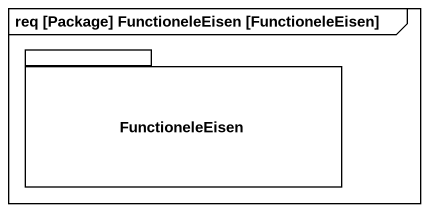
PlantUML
@startuml
mainframe req [Package] FunctioneleEisen [FunctioneleEisen]
package FunctioneleEisen {
}
@enduml
